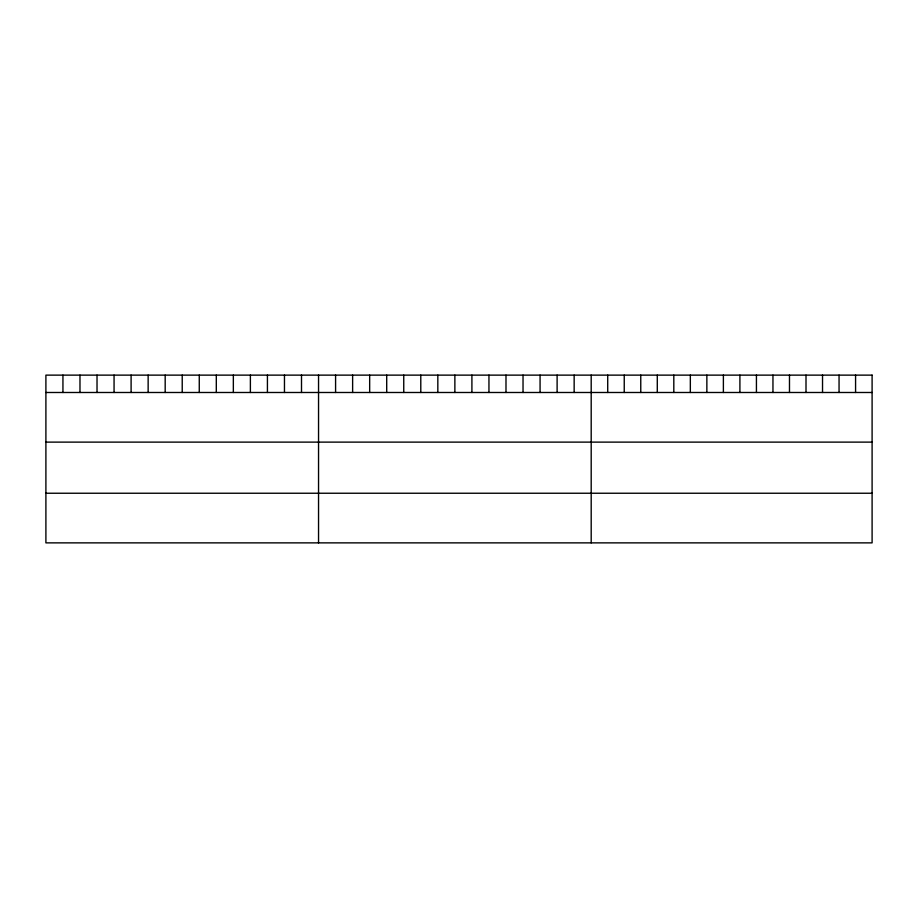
<?xml version="1.0" encoding="UTF-8"?>
<svg xmlns="http://www.w3.org/2000/svg" width="918" height="918" viewBox="0 0 918 918"><rect width="100%" height="100%" fill="white"/><g stroke="black" fill="none" stroke-linecap="round" stroke-linejoin="round"><path stroke-width="1.38" d="M45.9 392.491L872.1 392.491M45.9 442.12L872.1 442.12M45.9 493.241L872.1 493.241M855.576 375.129L855.576 392.491M839.052 375.129L839.052 392.491M822.528 375.129L822.528 392.491M806.004 375.129L806.004 392.491M789.48 375.129L789.48 392.491M772.956 375.129L772.956 392.491M756.432 375.129L756.432 392.491M739.908 375.129L739.908 392.491M723.384 375.129L723.384 392.491M706.86 375.129L706.86 392.491M690.336 375.129L690.336 392.491M673.812 375.129L673.812 392.491M657.288 375.129L657.288 392.491M640.764 375.129L640.764 392.491M624.24 375.129L624.24 392.491M607.716 375.129L607.716 392.491M591.192 375.129L591.192 542.871M574.152 375.129L574.152 392.491M557.111 375.129L557.111 392.491M540.071 375.129L540.071 392.491M523.03 375.129L523.03 392.491M505.99 375.129L505.99 392.491M488.95 375.129L488.95 392.491M471.909 375.129L471.909 392.491M454.869 375.129L454.869 392.491M437.829 375.129L437.829 392.491M420.788 375.129L420.788 392.491M403.748 375.129L403.748 392.491M386.707 375.129L386.707 392.491M369.667 375.129L369.667 392.491M352.627 375.129L352.627 392.491M335.586 375.129L335.586 392.491M318.546 375.129L318.546 542.871M301.506 375.129L301.506 392.491M284.465 375.129L284.465 392.491M267.425 375.129L267.425 392.491M250.384 375.129L250.384 392.491M233.344 375.129L233.344 392.491M216.304 375.129L216.304 392.491M199.263 375.129L199.263 392.491M182.223 375.129L182.223 392.491M165.183 375.129L165.183 392.491M148.142 375.129L148.142 392.491M131.102 375.129L131.102 392.491M114.062 375.129L114.062 392.491M97.021 375.129L97.021 392.491M79.981 375.129L79.981 392.491M62.94 375.129L62.94 392.491M872.1 375.129L45.9 375.129L45.9 542.871L872.1 542.871L872.1 375.129"/></g></svg>
